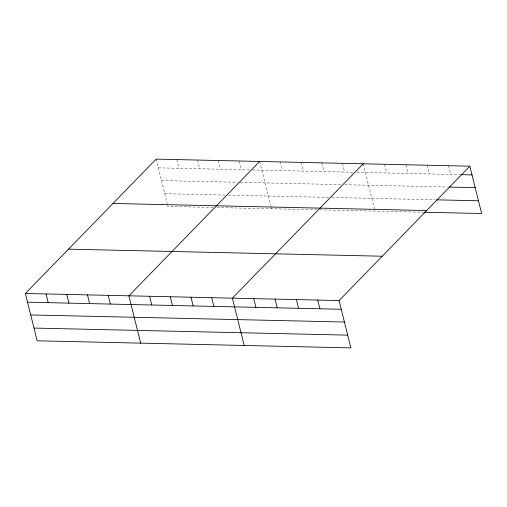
<?xml version="1.0" encoding="UTF-8"?>
<svg xmlns="http://www.w3.org/2000/svg" width="507" height="507" viewBox="0 0 507 507"><rect width="100%" height="100%" fill="white"/><g stroke="black" fill="none" stroke-linecap="round" stroke-linejoin="round"><path stroke-width="0.38" stroke-dasharray="2.54 1.9" d="M158.311 167.842L249.564 169.896M252.632 169.965L353.861 172.247M356.928 172.317L460.172 174.642M161.486 180.581L237.403 182.292M240.47 182.362L340.932 184.624M344.766 184.713L447.548 187.026M164.756 193.706L225.336 195.068M228.404 195.138L328.866 197.4M331.933 197.47L435.019 199.796M213.181 207.464L167.931 206.444L167.373 204.194M217.015 207.547L316.704 209.797M319.771 209.866L423.18 212.199M448.518 165.713L450.691 174.433M427.186 165.231L429.359 173.952M405.853 164.75L408.027 173.47M384.521 164.268L386.695 172.988M363.189 163.793L374.984 211.108M342.485 163.324L344.659 172.044M321.78 162.855L323.954 171.575M301.069 162.392L303.243 171.106M280.365 161.923L282.538 170.644M259.66 161.454L270.713 205.779M270.896 206.526L271.46 208.776M238.955 160.992L241.129 169.706M218.251 160.523L220.425 169.243M197.546 160.054L199.72 168.774M176.842 159.591L179.015 168.305M156.137 159.122L167.183 203.446"/><path stroke-width="0.76" d="M469.85 166.195L339.069 300.556L350.863 347.878L37.15 340.805L25.35 293.483L156.137 159.122L469.85 166.195L481.65 213.517L423.972 212.218M259.66 161.454L128.879 295.822L140.673 343.138M363.189 163.793L232.402 298.154L244.203 345.476M460.964 174.662L472.023 174.915M449.126 187.064L475.198 187.653M436.597 199.834L478.475 200.778M112.979 203.459L426.691 210.532M68.508 249.146L382.227 256.219M25.35 293.483L339.069 300.556M27.524 302.204L341.243 309.276M30.699 314.942L344.418 322.015M33.975 328.067L347.688 335.14M317.737 300.074L319.911 308.795M296.399 299.593L298.572 308.313M275.067 299.117L277.24 307.831M253.734 298.636L255.908 307.35M211.698 297.685L213.872 306.405M190.993 297.222L193.167 305.936M170.289 296.753L172.462 305.474M149.584 296.284L151.758 305.005M108.168 295.353L110.342 304.073M87.464 294.884L89.638 303.604M66.759 294.421L68.933 303.135M46.055 293.952L48.228 302.673"/></g></svg>
